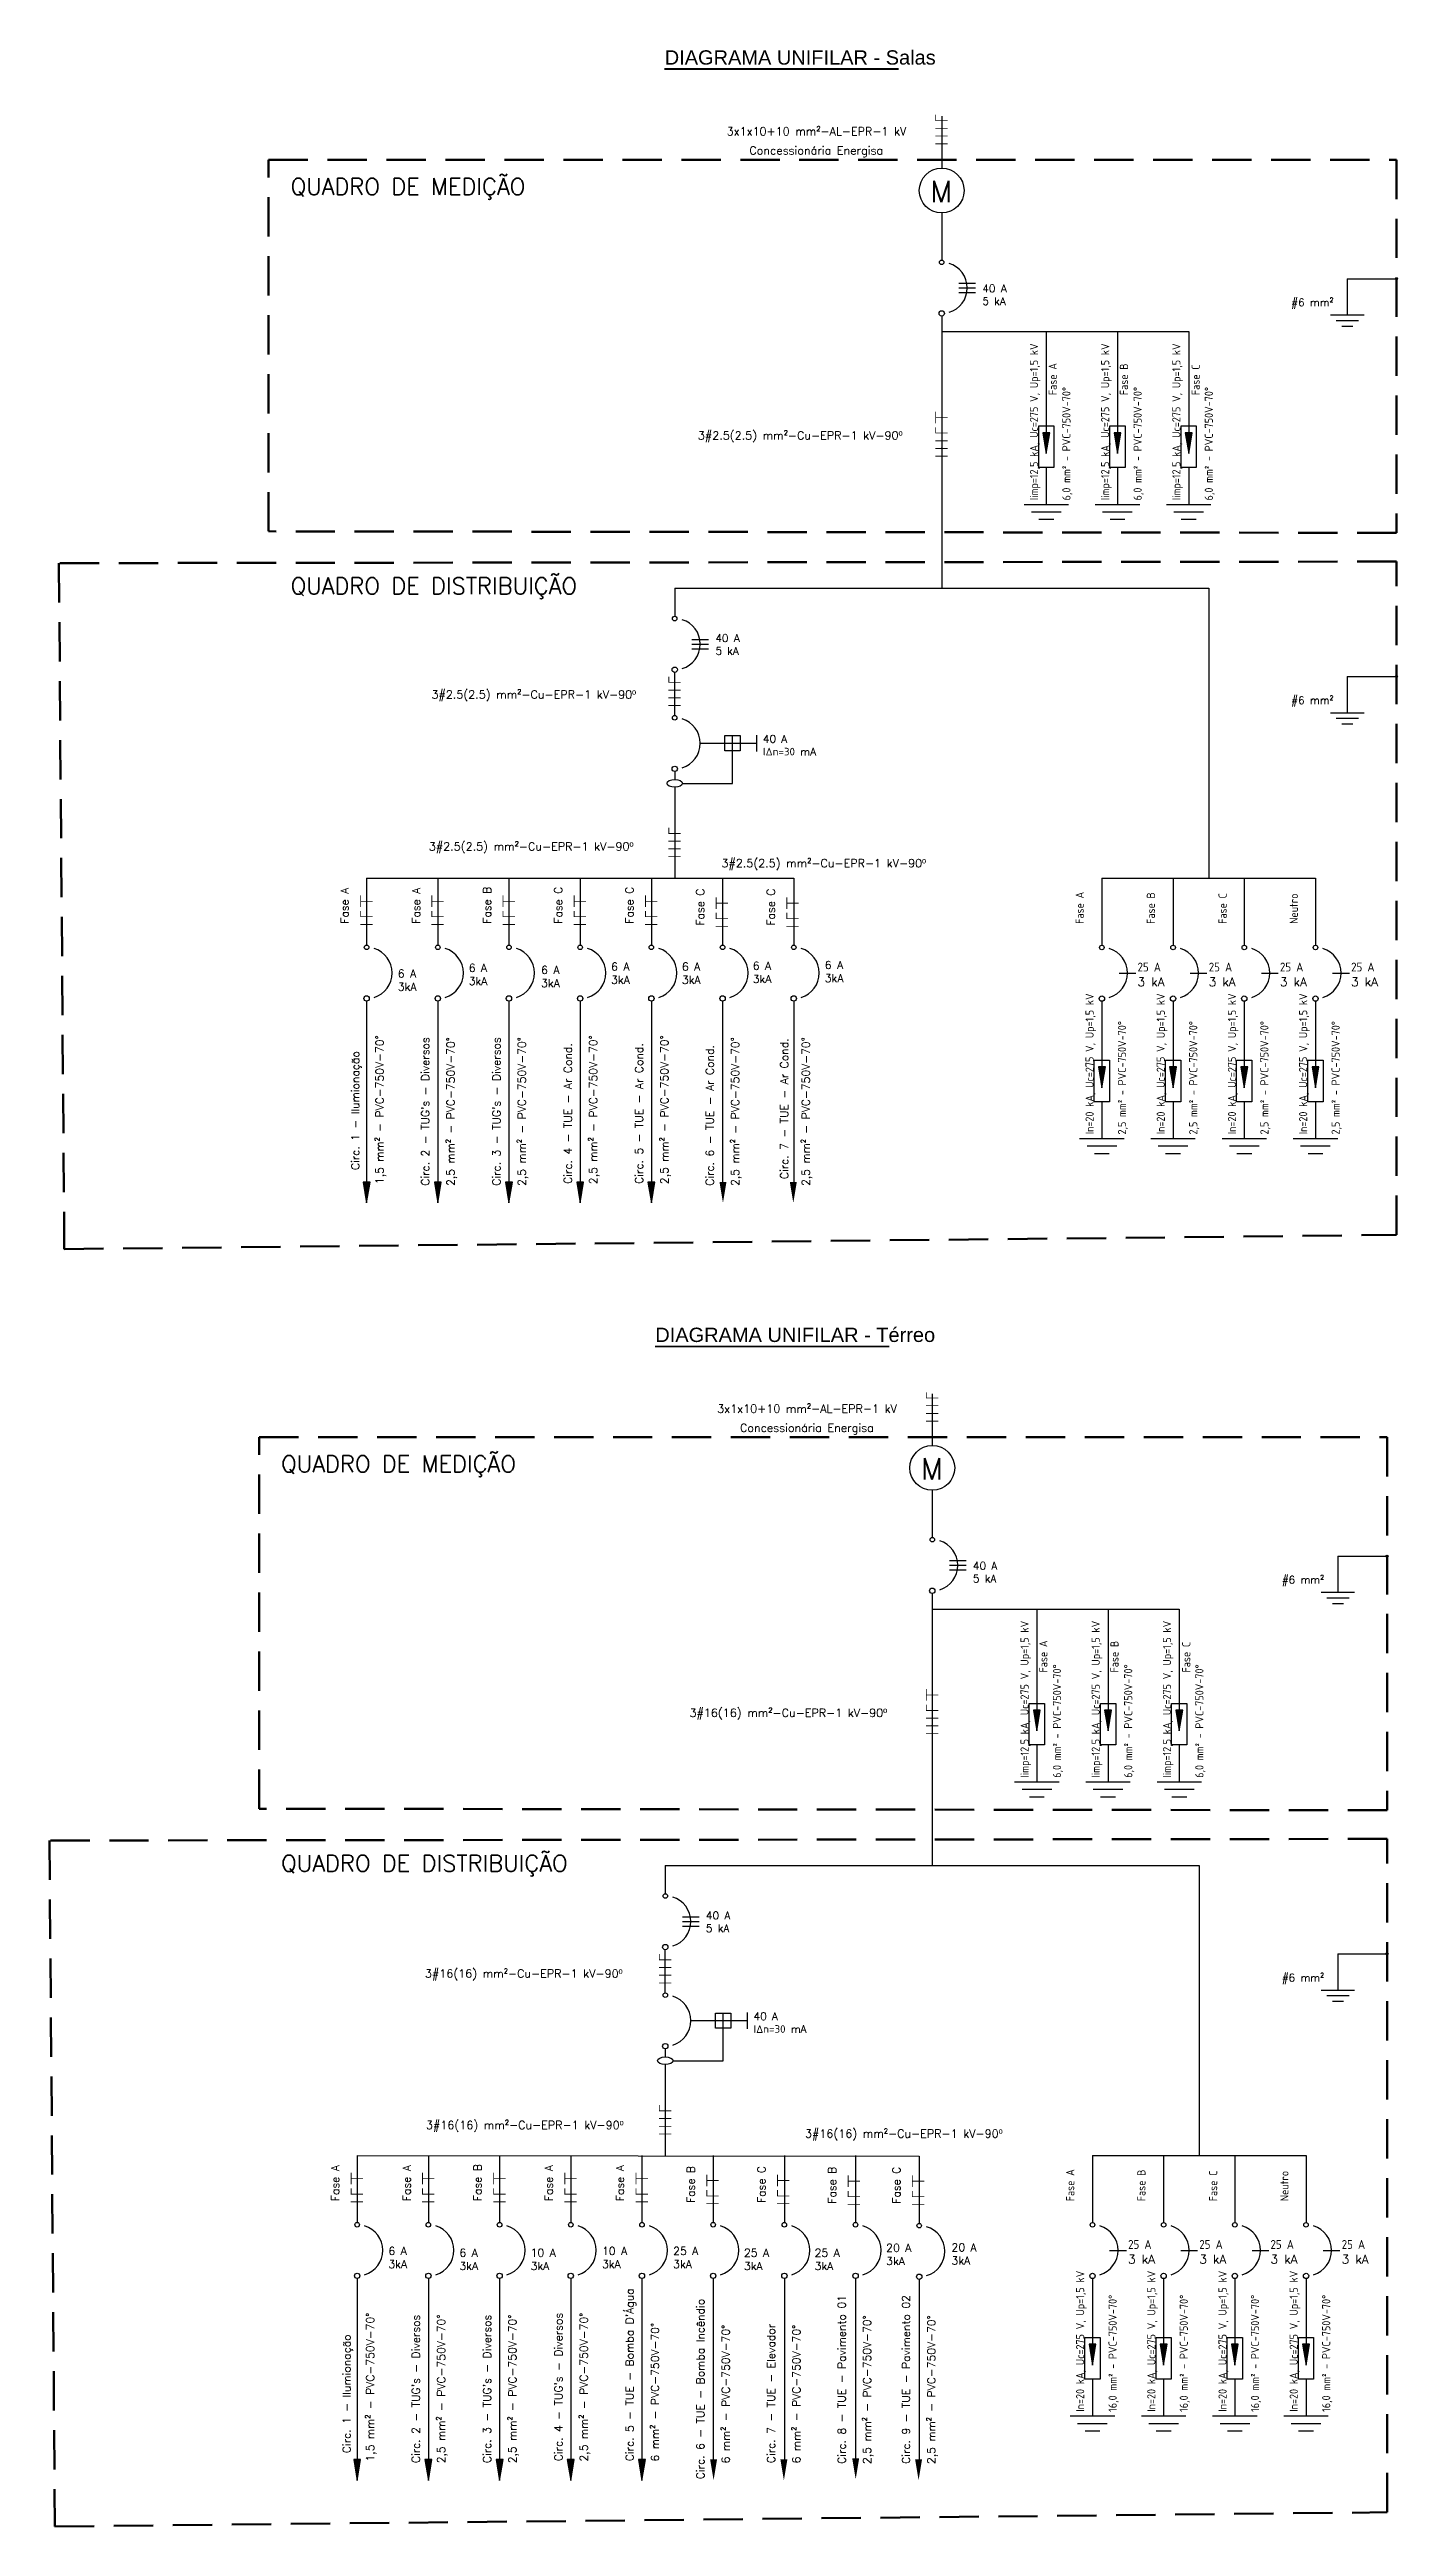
# Model space of a CAD drawing. Header units: millimetres. Extents: x 4360 to 8806, y 1896 to 3880.
# Drawn here: x 4359.7 to 4376.03, y 1925.82 to 1955.82 of the extents above; entities that cross this region are included whole.
import ezdxf
from ezdxf.enums import TextEntityAlignment as Align

# ---------------------------------------------------------------- set-up
doc = ezdxf.new("R2010")
doc.units = ezdxf.units.MM
doc.linetypes.add('HIDDEN2', pattern=[4.7625, 3.175, -1.5875])
doc.layers.add('Diagrama Unifilar', color=7, linetype='Continuous')
doc.layers.add('ELETRODUTO', color=5, linetype='Continuous', lineweight=50)
doc.styles.add('AENGESTYLE', font='isocp.shx', dxfattribs={"height": 125})
doc.styles.add('ANACECILIA', font='swissel.ttf')
doc.styles.add('RomanS', font='romans.shx')
doc.styles.add('ROMMANS', font='ROMANS.shx', dxfattribs={"height": 100})
doc.styles.get("Standard").update_dxf_attribs({"font": 'arial.ttf'})

msp = doc.modelspace()

# ---------------------------------------------------------------- hatches: boundary and pattern name
for points in [[(4371.81732, 1951.17745), (4371.73345, 1951.17745), (4371.77539, 1950.92583)], [(4372.6798, 1951.17745), (4372.59593, 1951.17745), (4372.63786, 1950.92583)], [(4373.54228, 1951.17745), (4373.45841, 1951.17745), (4373.50034, 1950.92583)], [(4372.49088, 1943.49611), (4372.407, 1943.49611), (4372.44894, 1943.2445)], [(4373.35335, 1943.49611), (4373.26948, 1943.49611), (4373.31142, 1943.2445)], [(4374.21583, 1943.49611), (4374.13196, 1943.49611), (4374.1739, 1943.2445)], [(4375.07831, 1943.49611), (4374.99444, 1943.49611), (4375.03637, 1943.2445)], [(4363.58347, 1942.09967), (4363.4996, 1942.09967), (4363.54154, 1941.84805)], [(4364.44595, 1942.09967), (4364.36208, 1942.09967), (4364.40402, 1941.84805)], [(4365.30843, 1942.09967), (4365.22456, 1942.09967), (4365.26649, 1941.84805)], [(4366.17091, 1942.09967), (4366.08703, 1942.09967), (4366.12897, 1941.84805)], [(4367.03338, 1942.09967), (4366.94951, 1942.09967), (4366.99145, 1941.84805)], [(4367.90079, 1942.1016), (4367.81692, 1942.1016), (4367.85885, 1941.84998)], [(4368.75274, 1942.1016), (4368.66886, 1942.1016), (4368.7108, 1941.84998)], [(4371.70323, 1935.70342), (4371.61935, 1935.70342), (4371.66129, 1935.45181)], [(4372.56571, 1935.70342), (4372.48183, 1935.70342), (4372.52377, 1935.45181)], [(4373.42818, 1935.70342), (4373.34431, 1935.70342), (4373.38625, 1935.45181)], [(4372.37678, 1928.02209), (4372.29291, 1928.02209), (4372.33485, 1927.77047)], [(4373.23926, 1928.02209), (4373.15539, 1928.02209), (4373.19732, 1927.77047)], [(4374.10174, 1928.02209), (4374.01786, 1928.02209), (4374.0598, 1927.77047)], [(4374.96421, 1928.02209), (4374.88034, 1928.02209), (4374.92228, 1927.77047)], [(4369.50858, 1926.63957), (4369.42471, 1926.63957), (4369.46665, 1926.38795)], [(4363.46938, 1926.62565), (4363.38551, 1926.62565), (4363.42744, 1926.37403)], [(4364.33186, 1926.62565), (4364.24798, 1926.62565), (4364.28992, 1926.37403)], [(4365.19433, 1926.62565), (4365.11046, 1926.62565), (4365.1524, 1926.37403)], [(4366.05681, 1926.62565), (4365.97294, 1926.62565), (4366.01488, 1926.37403)], [(4366.91929, 1926.62565), (4366.83542, 1926.62565), (4366.87735, 1926.37403)], [(4367.7867, 1926.62758), (4367.70282, 1926.62758), (4367.74476, 1926.37596)], [(4368.63864, 1926.62758), (4368.55477, 1926.62758), (4368.5967, 1926.37596)], [(4370.27053, 1926.62758), (4370.18666, 1926.62758), (4370.2286, 1926.37596)]]:
    msp.add_hatch(color=256).paths.add_polyline_path(points)

# ---------------------------------------------------------------- linework, layer by layer
for p, q in [((4371.77539, 1951.26058), (4371.77539, 1951.26058)), ((4372.63786, 1951.26058), (4372.63786, 1951.26058)), ((4373.50034, 1951.26058), (4373.50034, 1951.26058)), ((4371.81732, 1951.17745), (4371.73345, 1951.17745)), ((4371.73345, 1951.17745), (4371.77539, 1950.92583)), ((4371.77539, 1950.92583), (4371.81732, 1951.17745)), ((4372.6798, 1951.17745), (4372.59593, 1951.17745)), ((4372.59593, 1951.17745), (4372.63786, 1950.92583)), ((4372.63786, 1950.92583), (4372.6798, 1951.17745)), ((4373.54228, 1951.17745), (4373.45841, 1951.17745)), ((4373.45841, 1951.17745), (4373.50034, 1950.92583)), ((4373.50034, 1950.92583), (4373.54228, 1951.17745)), ((4367.27407, 1949.29455), (4373.74266, 1949.29455)), ((4367.58348, 1947.41686), (4368.26905, 1947.41686)), ((4367.97565, 1946.93141), (4367.97565, 1947.50961)), ((4368.26905, 1947.31657), (4368.26905, 1947.51716)), ((4367.36689, 1946.93141), (4367.97565, 1946.93141)), ((4363.54154, 1945.7848), (4363.54154, 1944.97214)), ((4363.54154, 1945.7848), (4368.7164, 1945.7848)), ((4364.40402, 1945.7848), (4364.40402, 1944.97214)), ((4365.26649, 1945.7848), (4365.26649, 1944.97214)), ((4366.12897, 1945.7848), (4366.12897, 1944.97214)), ((4366.99145, 1945.7848), (4366.99145, 1944.97214)), ((4367.85393, 1945.7848), (4367.85393, 1944.97214)), ((4368.7164, 1945.7848), (4368.7164, 1944.97214)), ((4363.54154, 1944.29343), (4363.54154, 1942.09967)), ((4372.49088, 1943.49611), (4372.407, 1943.49611)), ((4372.407, 1943.49611), (4372.44894, 1943.2445)), ((4372.44894, 1943.57925), (4372.44894, 1943.57925)), ((4372.44894, 1943.2445), (4372.49088, 1943.49611)), ((4373.35335, 1943.49611), (4373.26948, 1943.49611)), ((4373.26948, 1943.49611), (4373.31142, 1943.2445)), ((4373.31142, 1943.57925), (4373.31142, 1943.57925)), ((4373.31142, 1943.2445), (4373.35335, 1943.49611)), ((4374.21583, 1943.49611), (4374.13196, 1943.49611)), ((4374.13196, 1943.49611), (4374.1739, 1943.2445)), ((4374.1739, 1943.57925), (4374.1739, 1943.57925)), ((4374.1739, 1943.2445), (4374.21583, 1943.49611)), ((4375.07831, 1943.49611), (4374.99444, 1943.49611)), ((4374.99444, 1943.49611), (4375.03637, 1943.2445)), ((4375.03637, 1943.57925), (4375.03637, 1943.57925)), ((4375.03637, 1943.2445), (4375.07831, 1943.49611)), ((4363.58347, 1942.09967), (4363.4996, 1942.09967)), ((4363.4996, 1942.09967), (4363.54154, 1941.84805)), ((4363.54154, 1941.84805), (4363.58347, 1942.09967)), ((4364.44595, 1942.09967), (4364.36208, 1942.09967)), ((4364.36208, 1942.09967), (4364.40402, 1941.84805)), ((4364.40402, 1941.84805), (4364.44595, 1942.09967)), ((4365.30843, 1942.09967), (4365.22456, 1942.09967)), ((4365.22456, 1942.09967), (4365.26649, 1941.84805)), ((4365.26649, 1941.84805), (4365.30843, 1942.09967)), ((4366.17091, 1942.09967), (4366.08703, 1942.09967)), ((4366.08703, 1942.09967), (4366.12897, 1941.84805)), ((4366.12897, 1941.84805), (4366.17091, 1942.09967)), ((4367.03338, 1942.09967), (4366.94951, 1942.09967)), ((4366.94951, 1942.09967), (4366.99145, 1941.84805)), ((4366.99145, 1941.84805), (4367.03338, 1942.09967)), ((4363.54154, 1941.84805), (4363.54154, 1941.84805)), ((4364.40402, 1941.84805), (4364.40402, 1941.84805)), ((4365.26649, 1941.84805), (4365.26649, 1941.84805)), ((4366.12897, 1941.84805), (4366.12897, 1941.84805)), ((4366.99145, 1941.84805), (4366.99145, 1941.84805)), ((4371.70323, 1935.70342), (4371.61935, 1935.70342)), ((4371.61935, 1935.70342), (4371.66129, 1935.45181)), ((4371.66129, 1935.78656), (4371.66129, 1935.78656)), ((4371.66129, 1935.45181), (4371.70323, 1935.70342)), ((4372.56571, 1935.70342), (4372.48183, 1935.70342)), ((4372.48183, 1935.70342), (4372.52377, 1935.45181)), ((4372.52377, 1935.78656), (4372.52377, 1935.78656)), ((4372.52377, 1935.45181), (4372.56571, 1935.70342)), ((4373.42818, 1935.70342), (4373.34431, 1935.70342)), ((4373.34431, 1935.70342), (4373.38625, 1935.45181)), ((4373.38625, 1935.78656), (4373.38625, 1935.78656)), ((4373.38625, 1935.45181), (4373.42818, 1935.70342)), ((4367.15998, 1933.82053), (4373.62856, 1933.82053)), ((4367.86155, 1931.45738), (4367.86155, 1932.03559)), ((4368.15496, 1931.84255), (4368.15496, 1932.04314)), ((4367.46939, 1931.94284), (4368.15496, 1931.94284)), ((4367.25279, 1931.45738), (4367.86155, 1931.45738)), ((4363.42744, 1930.31077), (4363.42744, 1929.49812)), ((4363.42744, 1930.31077), (4370.23623, 1930.29966)), ((4364.28992, 1930.31077), (4364.28992, 1929.49812)), ((4365.1524, 1930.31077), (4365.1524, 1929.49812)), ((4366.01488, 1930.31077), (4366.01488, 1929.49812)), ((4366.87735, 1930.31077), (4366.87735, 1929.49812)), ((4367.73983, 1930.31077), (4367.73983, 1929.49812)), ((4368.60231, 1930.31077), (4368.60231, 1929.49812)), ((4369.46479, 1930.31077), (4369.46479, 1929.49812)), ((4370.23623, 1930.29966), (4370.23623, 1929.487)), ((4363.42744, 1928.81941), (4363.42744, 1926.62565)), ((4372.37678, 1928.02209), (4372.29291, 1928.02209)), ((4372.29291, 1928.02209), (4372.33485, 1927.77047)), ((4372.33485, 1928.10522), (4372.33485, 1928.10522)), ((4372.33485, 1927.77047), (4372.37678, 1928.02209)), ((4373.23926, 1928.02209), (4373.15539, 1928.02209)), ((4373.15539, 1928.02209), (4373.19732, 1927.77047)), ((4373.19732, 1928.10522), (4373.19732, 1928.10522)), ((4373.19732, 1927.77047), (4373.23926, 1928.02209)), ((4374.10174, 1928.02209), (4374.01786, 1928.02209)), ((4374.01786, 1928.02209), (4374.0598, 1927.77047)), ((4374.0598, 1928.10522), (4374.0598, 1928.10522)), ((4374.0598, 1927.77047), (4374.10174, 1928.02209)), ((4374.96421, 1928.02209), (4374.88034, 1928.02209)), ((4374.88034, 1928.02209), (4374.92228, 1927.77047)), ((4374.92228, 1928.10522), (4374.92228, 1928.10522)), ((4374.92228, 1927.77047), (4374.96421, 1928.02209)), ((4363.46938, 1926.62565), (4363.38551, 1926.62565)), ((4363.38551, 1926.62565), (4363.42744, 1926.37403)), ((4363.42744, 1926.37403), (4363.46938, 1926.62565)), ((4363.42744, 1926.37403), (4363.42744, 1926.37403)), ((4364.33186, 1926.62565), (4364.24798, 1926.62565)), ((4364.24798, 1926.62565), (4364.28992, 1926.37403)), ((4364.28992, 1926.37403), (4364.33186, 1926.62565)), ((4364.28992, 1926.37403), (4364.28992, 1926.37403)), ((4365.19433, 1926.62565), (4365.11046, 1926.62565)), ((4365.11046, 1926.62565), (4365.1524, 1926.37403)), ((4365.1524, 1926.37403), (4365.19433, 1926.62565)), ((4365.1524, 1926.37403), (4365.1524, 1926.37403)), ((4366.05681, 1926.62565), (4365.97294, 1926.62565)), ((4365.97294, 1926.62565), (4366.01488, 1926.37403)), ((4366.01488, 1926.37403), (4366.05681, 1926.62565)), ((4366.01488, 1926.37403), (4366.01488, 1926.37403)), ((4366.91929, 1926.62565), (4366.83542, 1926.62565)), ((4366.83542, 1926.62565), (4366.87735, 1926.37403)), ((4366.87735, 1926.37403), (4366.91929, 1926.62565)), ((4366.87735, 1926.37403), (4366.87735, 1926.37403))]:
    msp.add_line(p, q)
at = {"const_width": 0.02344, "elevation": -15656.55104}
for points in [[(4367.14773, 1955.58344), (4369.98657, 1955.58344)], [(4367.03363, 1940.10942), (4369.87247, 1940.10942)]]:
    msp.add_lwpolyline(points, dxfattribs=at)
for points in [[(4371.68315, 1951.26058), (4371.86762, 1951.26058), (4371.86762, 1950.75641), (4371.68315, 1950.75641)], [(4372.54563, 1951.26058), (4372.7301, 1951.26058), (4372.7301, 1950.75641), (4372.54563, 1950.75641)], [(4373.40811, 1951.26058), (4373.59257, 1951.26058), (4373.59257, 1950.75641), (4373.40811, 1950.75641)], [(4368.06846, 1947.32398), (4367.88284, 1947.32398), (4367.88284, 1947.50961), (4368.06846, 1947.50961)], [(4372.35671, 1943.57925), (4372.54117, 1943.57925), (4372.54117, 1943.07508), (4372.35671, 1943.07508)], [(4373.21919, 1943.57925), (4373.40365, 1943.57925), (4373.40365, 1943.07508), (4373.21919, 1943.07508)], [(4374.08166, 1943.57925), (4374.26613, 1943.57925), (4374.26613, 1943.07508), (4374.08166, 1943.07508)], [(4374.94414, 1943.57925), (4375.12861, 1943.57925), (4375.12861, 1943.07508), (4374.94414, 1943.07508)], [(4371.56906, 1935.78656), (4371.75352, 1935.78656), (4371.75352, 1935.28239), (4371.56906, 1935.28239)], [(4372.43154, 1935.78656), (4372.616, 1935.78656), (4372.616, 1935.28239), (4372.43154, 1935.28239)], [(4373.29401, 1935.78656), (4373.47848, 1935.78656), (4373.47848, 1935.28239), (4373.29401, 1935.28239)], [(4367.95437, 1931.84996), (4367.76874, 1931.84996), (4367.76874, 1932.03559), (4367.95437, 1932.03559)], [(4372.24261, 1928.10522), (4372.42708, 1928.10522), (4372.42708, 1927.60106), (4372.24261, 1927.60106)], [(4373.10509, 1928.10522), (4373.28956, 1928.10522), (4373.28956, 1927.60106), (4373.10509, 1927.60106)], [(4373.96757, 1928.10522), (4374.15203, 1928.10522), (4374.15203, 1927.60106), (4373.96757, 1927.60106)], [(4374.83005, 1928.10522), (4375.01451, 1928.10522), (4375.01451, 1927.60106), (4374.83005, 1927.60106)]]:
    msp.add_lwpolyline(points, close=True)
for centre, radius in [((4376.01731, 1953.04457), 0.01238), ((4376.01731, 1948.22525), 0.01238), ((4363.54154, 1944.94459), 0.02755), ((4364.40402, 1944.94459), 0.02755), ((4365.26649, 1944.94459), 0.02755), ((4366.12897, 1944.94459), 0.02755), ((4366.99145, 1944.94459), 0.02755), ((4367.85393, 1944.94459), 0.02755), ((4368.7164, 1944.94459), 0.02755), ((4363.54154, 1944.32577), 0.03234), ((4364.40402, 1944.32577), 0.03234), ((4365.26649, 1944.32577), 0.03234), ((4366.12897, 1944.32577), 0.03234), ((4366.99145, 1944.32577), 0.03234), ((4367.85393, 1944.32577), 0.03234), ((4368.7164, 1944.32577), 0.03234), ((4375.90321, 1937.57055), 0.01238), ((4375.90321, 1932.75123), 0.01238), ((4363.42744, 1929.47056), 0.02755), ((4364.28992, 1929.47056), 0.02755), ((4365.1524, 1929.47056), 0.02755), ((4366.01488, 1929.47056), 0.02755), ((4366.87735, 1929.47056), 0.02755), ((4367.73983, 1929.47056), 0.02755), ((4368.60231, 1929.47056), 0.02755), ((4369.46479, 1929.47056), 0.02755), ((4370.23623, 1929.45945), 0.02755), ((4363.42744, 1928.85174), 0.03234), ((4364.28992, 1928.85174), 0.03234), ((4365.1524, 1928.85174), 0.03234), ((4366.01488, 1928.85174), 0.03234), ((4366.87735, 1928.85174), 0.03234), ((4367.73983, 1928.85174), 0.03234), ((4368.60231, 1928.85174), 0.03234), ((4369.46479, 1928.85174), 0.03234), ((4370.23623, 1928.84063), 0.03234)]:
    msp.add_circle(centre, radius)
for centre in [(4363.54154, 1944.63518), (4364.40402, 1944.63518), (4365.26649, 1944.63518), (4366.12897, 1944.63518), (4366.99145, 1944.63518), (4367.85393, 1944.63518), (4368.7164, 1944.63518), (4363.42744, 1929.16115), (4364.28992, 1929.16115), (4365.1524, 1929.16115), (4366.01488, 1929.16115), (4366.87735, 1929.16115), (4367.73983, 1929.16115), (4368.60231, 1929.16115), (4369.46479, 1929.16115), (4370.23623, 1929.15004)]:
    msp.add_arc(centre, 0.30941, 286.8836, 73.1164)
for centre in [(4367.27407, 1946.93141), (4367.15998, 1931.45738)]:
    msp.add_ellipse(centre, major_axis=(-0.09281, 0), ratio=0.5)
at = {"layer": 'Diagrama Unifilar'}
for p, q in [((4370.50837, 1955.01211), (4370.50837, 1954.38448)), ((4370.50837, 1953.84123), (4370.50837, 1953.27067)), ((4375.42227, 1953.04457), (4376.01731, 1953.04457)), ((4375.42227, 1953.04457), (4375.42227, 1952.60632)), ((4370.71668, 1952.9893), (4370.91887, 1952.9893)), ((4370.71668, 1952.93371), (4370.91887, 1952.93371)), ((4370.71668, 1952.87812), (4370.91887, 1952.87812)), ((4370.50837, 1952.59196), (4370.50837, 1949.29455)), ((4375.22009, 1952.60632), (4375.62446, 1952.60632)), ((4375.28748, 1952.53893), (4375.55707, 1952.53893)), ((4375.35488, 1952.47153), (4375.48967, 1952.47153)), ((4370.50837, 1952.40327), (4373.50034, 1952.40327)), ((4371.77539, 1952.40327), (4371.77539, 1951.17745)), ((4372.63786, 1952.40327), (4372.63786, 1951.17745)), ((4373.50034, 1952.40327), (4373.50034, 1951.17745)), ((4371.77539, 1950.75641), (4371.77539, 1950.30985)), ((4372.63786, 1950.75641), (4372.63786, 1950.30985)), ((4373.50034, 1950.75641), (4373.50034, 1950.30985)), ((4371.5058, 1950.30985), (4372.04497, 1950.30985)), ((4371.59566, 1950.21999), (4371.95511, 1950.21999)), ((4371.68552, 1950.13013), (4371.86525, 1950.13013)), ((4372.36828, 1950.30985), (4372.90745, 1950.30985)), ((4372.45814, 1950.21999), (4372.81759, 1950.21999)), ((4372.548, 1950.13013), (4372.72773, 1950.13013)), ((4373.23076, 1950.30985), (4373.76993, 1950.30985)), ((4373.32062, 1950.21999), (4373.68006, 1950.21999)), ((4373.41048, 1950.13013), (4373.5902, 1950.13013)), ((4367.27407, 1949.29455), (4367.27407, 1948.95478)), ((4373.74266, 1949.29455), (4373.74266, 1945.78318)), ((4367.48239, 1948.67341), (4367.68458, 1948.67341)), ((4367.48239, 1948.61782), (4367.68458, 1948.61782)), ((4367.48239, 1948.56223), (4367.68458, 1948.56223)), ((4367.27407, 1947.75382), (4367.27407, 1948.28086)), ((4375.42227, 1948.22525), (4376.01731, 1948.22525)), ((4375.42227, 1948.22525), (4375.42227, 1947.787)), ((4375.22009, 1947.787), (4375.62446, 1947.787)), ((4375.28748, 1947.7196), (4375.55707, 1947.7196)), ((4375.35488, 1947.65221), (4375.48967, 1947.65221)), ((4367.27407, 1947.07511), (4367.27407, 1946.97781)), ((4367.27407, 1946.885), (4367.27407, 1945.78318)), ((4372.44894, 1945.78318), (4372.44894, 1944.97052)), ((4372.44894, 1945.78318), (4375.03637, 1945.78318)), ((4373.31142, 1945.78318), (4373.31142, 1944.97052)), ((4374.1739, 1945.78318), (4374.1739, 1944.97052)), ((4375.03637, 1945.78318), (4375.03637, 1944.97052)), ((4372.65726, 1944.63356), (4372.85944, 1944.63356)), ((4373.51973, 1944.63356), (4373.72192, 1944.63356)), ((4374.38221, 1944.63356), (4374.5844, 1944.63356)), ((4375.24469, 1944.63356), (4375.44688, 1944.63356)), ((4364.40402, 1944.29343), (4364.40402, 1942.09967)), ((4365.26649, 1944.29343), (4365.26649, 1942.09967)), ((4366.12897, 1944.29343), (4366.12897, 1942.09967)), ((4366.99145, 1944.29343), (4366.99145, 1942.09967)), ((4367.85393, 1944.29343), (4367.85393, 1942.09967)), ((4368.7164, 1944.29343), (4368.7164, 1942.09967)), ((4372.44894, 1944.29181), (4372.44894, 1943.49611)), ((4373.31142, 1944.29181), (4373.31142, 1943.49611)), ((4374.1739, 1944.29181), (4374.1739, 1943.49611)), ((4375.03637, 1944.29181), (4375.03637, 1943.49611)), ((4372.44894, 1943.07508), (4372.44894, 1942.62852)), ((4373.31142, 1943.07508), (4373.31142, 1942.62852)), ((4374.1739, 1943.07508), (4374.1739, 1942.62852)), ((4375.03637, 1943.07508), (4375.03637, 1942.62852)), ((4372.17936, 1942.62852), (4372.71852, 1942.62852)), ((4372.26922, 1942.53866), (4372.62866, 1942.53866)), ((4373.04183, 1942.62852), (4373.581, 1942.62852)), ((4373.1317, 1942.53866), (4373.49114, 1942.53866)), ((4373.90431, 1942.62852), (4374.44348, 1942.62852)), ((4373.99417, 1942.53866), (4374.35362, 1942.53866)), ((4374.76679, 1942.62852), (4375.30596, 1942.62852)), ((4374.85665, 1942.53866), (4375.2161, 1942.53866)), ((4372.35908, 1942.4488), (4372.5388, 1942.4488)), ((4373.22156, 1942.4488), (4373.40128, 1942.4488)), ((4374.08403, 1942.4488), (4374.26376, 1942.4488)), ((4374.94651, 1942.4488), (4375.12623, 1942.4488)), ((4370.39427, 1939.53809), (4370.39427, 1938.91046)), ((4370.39427, 1938.36721), (4370.39427, 1937.79665)), ((4370.60259, 1937.51528), (4370.80477, 1937.51528)), ((4370.60259, 1937.45969), (4370.80477, 1937.45969)), ((4375.30818, 1937.57055), (4375.90321, 1937.57055)), ((4375.30818, 1937.57055), (4375.30818, 1937.1323)), ((4370.60259, 1937.4041), (4370.80477, 1937.4041)), ((4370.39427, 1937.11794), (4370.39427, 1933.82053)), ((4370.39427, 1936.92925), (4373.38625, 1936.92925)), ((4371.66129, 1936.92925), (4371.66129, 1935.70342)), ((4372.52377, 1936.92925), (4372.52377, 1935.70342)), ((4373.38625, 1936.92925), (4373.38625, 1935.70342)), ((4375.10599, 1937.1323), (4375.51037, 1937.1323)), ((4375.17339, 1937.06491), (4375.44297, 1937.06491)), ((4375.24078, 1936.99751), (4375.37557, 1936.99751)), ((4371.66129, 1935.28239), (4371.66129, 1934.83583)), ((4372.52377, 1935.28239), (4372.52377, 1934.83583)), ((4373.38625, 1935.28239), (4373.38625, 1934.83583)), ((4371.39171, 1934.83583), (4371.93088, 1934.83583)), ((4371.48157, 1934.74597), (4371.84101, 1934.74597)), ((4372.25418, 1934.83583), (4372.79335, 1934.83583)), ((4372.34405, 1934.74597), (4372.70349, 1934.74597)), ((4373.11666, 1934.83583), (4373.65583, 1934.83583)), ((4373.20652, 1934.74597), (4373.56597, 1934.74597)), ((4371.57143, 1934.65611), (4371.75115, 1934.65611)), ((4372.43391, 1934.65611), (4372.61363, 1934.65611)), ((4373.29639, 1934.65611), (4373.47611, 1934.65611)), ((4367.15998, 1933.82053), (4367.15998, 1933.48076)), ((4373.62856, 1933.82053), (4373.62856, 1930.30916)), ((4367.3683, 1933.19939), (4367.57048, 1933.19939)), ((4367.3683, 1933.1438), (4367.57048, 1933.1438)), ((4367.3683, 1933.0882), (4367.57048, 1933.0882)), ((4367.15998, 1932.2798), (4367.15998, 1932.80684)), ((4375.30818, 1932.75123), (4375.90321, 1932.75123)), ((4375.30818, 1932.75123), (4375.30818, 1932.31298)), ((4375.10599, 1932.31298), (4375.51037, 1932.31298)), ((4375.17339, 1932.24558), (4375.44297, 1932.24558)), ((4375.24078, 1932.17818), (4375.37557, 1932.17818)), ((4367.15998, 1931.60109), (4367.15998, 1931.50379)), ((4367.15998, 1931.41098), (4367.15998, 1930.30916)), ((4372.33485, 1930.30916), (4372.33485, 1929.4965)), ((4372.33485, 1930.30916), (4374.92228, 1930.30916)), ((4373.19732, 1930.30916), (4373.19732, 1929.4965)), ((4374.0598, 1930.30916), (4374.0598, 1929.4965)), ((4374.92228, 1930.30916), (4374.92228, 1929.4965)), ((4372.54316, 1929.15954), (4372.74535, 1929.15954)), ((4373.40564, 1929.15954), (4373.60783, 1929.15954)), ((4374.26812, 1929.15954), (4374.4703, 1929.15954)), ((4375.13059, 1929.15954), (4375.33278, 1929.15954)), ((4364.28992, 1928.81941), (4364.28992, 1926.62565)), ((4365.1524, 1928.81941), (4365.1524, 1926.62565)), ((4366.01488, 1928.81941), (4366.01488, 1926.62565)), ((4366.87735, 1928.81941), (4366.87735, 1926.62565)), ((4367.73983, 1928.81941), (4367.73983, 1926.62565)), ((4368.60231, 1928.81941), (4368.60231, 1926.62565)), ((4369.46479, 1928.81941), (4369.46479, 1926.62565)), ((4370.23623, 1928.80829), (4370.23623, 1926.61454)), ((4372.33485, 1928.81779), (4372.33485, 1928.02209)), ((4373.19732, 1928.81779), (4373.19732, 1928.02209)), ((4374.0598, 1928.81779), (4374.0598, 1928.02209)), ((4374.92228, 1928.81779), (4374.92228, 1928.02209)), ((4372.33485, 1927.60106), (4372.33485, 1927.1545)), ((4373.19732, 1927.60106), (4373.19732, 1927.1545)), ((4374.0598, 1927.60106), (4374.0598, 1927.1545)), ((4374.92228, 1927.60106), (4374.92228, 1927.1545)), ((4372.06526, 1927.1545), (4372.60443, 1927.1545)), ((4372.15512, 1927.06464), (4372.51457, 1927.06464)), ((4372.24498, 1926.97478), (4372.42471, 1926.97478)), ((4372.92774, 1927.1545), (4373.46691, 1927.1545)), ((4373.0176, 1927.06464), (4373.37705, 1927.06464)), ((4373.10746, 1926.97478), (4373.28718, 1926.97478)), ((4373.79022, 1927.1545), (4374.32938, 1927.1545)), ((4373.88008, 1927.06464), (4374.23952, 1927.06464)), ((4373.96994, 1926.97478), (4374.14966, 1926.97478)), ((4374.65269, 1927.1545), (4375.19186, 1927.1545)), ((4374.74256, 1927.06464), (4375.102, 1927.06464)), ((4374.83242, 1926.97478), (4375.01214, 1926.97478))]:
    msp.add_line(p, q, dxfattribs=at)
at = {"layer": 'Diagrama Unifilar', "const_width": 0.01002}
for points in [[(4370.43108, 1954.86607), (4370.58052, 1954.86607)], [(4370.43621, 1955.03014), (4370.43621, 1954.9597), (4370.58052, 1954.9597)], [(4370.43108, 1954.77244), (4370.58052, 1954.77244)], [(4370.43108, 1954.67881), (4370.58052, 1954.67881)], [(4370.43621, 1951.43252), (4370.43621, 1951.29164)], [(4370.43621, 1951.36208), (4370.58052, 1951.36208)], [(4370.43621, 1951.24547), (4370.43621, 1951.17503), (4370.58052, 1951.17503)], [(4370.43108, 1951.0814), (4370.58052, 1951.0814)], [(4370.43108, 1950.98776), (4370.58052, 1950.98776)], [(4370.43108, 1950.89413), (4370.58052, 1950.89413)], [(4367.19679, 1948.06087), (4367.34623, 1948.06087)], [(4367.19679, 1947.96724), (4367.34623, 1947.96724)], [(4367.20192, 1948.22495), (4367.20192, 1948.15451), (4367.34623, 1948.15451)], [(4367.19679, 1947.87361), (4367.34623, 1947.87361)], [(4367.19679, 1946.23109), (4367.34623, 1946.23109)], [(4367.19679, 1946.13745), (4367.34623, 1946.13745)], [(4367.20192, 1946.39516), (4367.20192, 1946.32472), (4367.34623, 1946.32472)], [(4367.19679, 1946.04382), (4367.34623, 1946.04382)], [(4363.46938, 1945.57343), (4363.46938, 1945.43255)], [(4364.33186, 1945.57343), (4364.33186, 1945.43255)], [(4365.19434, 1945.57343), (4365.19434, 1945.43255)], [(4366.05681, 1945.57343), (4366.05681, 1945.43255)], [(4366.91929, 1945.57343), (4366.91929, 1945.43255)], [(4367.77639, 1945.55075), (4367.77639, 1945.40987)], [(4368.63244, 1945.55075), (4368.63244, 1945.40987)], [(4363.46938, 1945.50299), (4363.6137, 1945.50299)], [(4363.46938, 1945.38638), (4363.46938, 1945.31595), (4363.61369, 1945.31595)], [(4364.33186, 1945.50299), (4364.47617, 1945.50299)], [(4364.33186, 1945.38638), (4364.33186, 1945.31595), (4364.47617, 1945.31595)], [(4365.19434, 1945.50299), (4365.33865, 1945.50299)], [(4365.19434, 1945.38638), (4365.19434, 1945.31595), (4365.33865, 1945.31595)], [(4366.05681, 1945.50299), (4366.20113, 1945.50299)], [(4366.05681, 1945.38638), (4366.05681, 1945.31595), (4366.20113, 1945.31595)], [(4366.91929, 1945.50299), (4367.06361, 1945.50299)], [(4366.91929, 1945.38638), (4366.91929, 1945.31595), (4367.06361, 1945.31595)], [(4367.77639, 1945.48031), (4367.9207, 1945.48031)], [(4367.77639, 1945.3637), (4367.77639, 1945.29326), (4367.9207, 1945.29326)], [(4368.63244, 1945.48031), (4368.77676, 1945.48031)], [(4368.63244, 1945.3637), (4368.63244, 1945.29326), (4368.77675, 1945.29326)], [(4363.46426, 1945.22231), (4363.61369, 1945.22231)], [(4364.32673, 1945.22231), (4364.47617, 1945.22231)], [(4365.18921, 1945.22231), (4365.33865, 1945.22231)], [(4366.05169, 1945.22231), (4366.20113, 1945.22231)], [(4366.91417, 1945.22231), (4367.06361, 1945.22231)], [(4367.77127, 1945.19963), (4367.9207, 1945.19963)], [(4368.62732, 1945.19963), (4368.77675, 1945.19963)], [(4370.32211, 1939.55612), (4370.32211, 1939.48568), (4370.46643, 1939.48568)], [(4370.31699, 1939.39205), (4370.46643, 1939.39205)], [(4370.31699, 1939.29842), (4370.46643, 1939.29842)], [(4370.31699, 1939.20478), (4370.46643, 1939.20478)], [(4370.32211, 1935.95849), (4370.32211, 1935.81762)], [(4370.32211, 1935.88806), (4370.46643, 1935.88806)], [(4370.32211, 1935.77145), (4370.32211, 1935.70101), (4370.46643, 1935.70101)], [(4370.31699, 1935.60737), (4370.46643, 1935.60737)], [(4370.31699, 1935.51374), (4370.46643, 1935.51374)], [(4370.31699, 1935.42011), (4370.46643, 1935.42011)], [(4367.08782, 1932.75092), (4367.08782, 1932.68049), (4367.23214, 1932.68049)], [(4367.0827, 1932.58685), (4367.23214, 1932.58685)], [(4367.0827, 1932.49322), (4367.23214, 1932.49322)], [(4367.0827, 1932.39959), (4367.23214, 1932.39959)], [(4367.08782, 1930.92114), (4367.08782, 1930.8507), (4367.23214, 1930.8507)], [(4367.0827, 1930.75707), (4367.23214, 1930.75707)], [(4367.0827, 1930.66343), (4367.23214, 1930.66343)], [(4367.0827, 1930.5698), (4367.23214, 1930.5698)], [(4363.35529, 1930.09941), (4363.35529, 1929.95853)], [(4363.35529, 1930.02897), (4363.4996, 1930.02897)], [(4364.21776, 1930.09941), (4364.21776, 1929.95853)], [(4364.21776, 1930.02897), (4364.36208, 1930.02897)], [(4365.08024, 1930.09941), (4365.08024, 1929.95853)], [(4365.08024, 1930.02897), (4365.22456, 1930.02897)], [(4365.94272, 1930.09941), (4365.94272, 1929.95853)], [(4365.94272, 1930.02897), (4366.08703, 1930.02897)], [(4366.8052, 1930.09941), (4366.8052, 1929.95853)], [(4366.8052, 1930.02897), (4366.94951, 1930.02897)], [(4367.6623, 1930.07673), (4367.6623, 1929.93585)], [(4367.6623, 1930.00629), (4367.80661, 1930.00629)], [(4368.51835, 1930.07673), (4368.51835, 1929.93585)], [(4368.51835, 1930.00629), (4368.66266, 1930.00629)], [(4369.3744, 1930.06818), (4369.3744, 1929.9273)], [(4369.3744, 1929.99774), (4369.51872, 1929.99774)], [(4370.15341, 1930.06818), (4370.15341, 1929.9273)], [(4370.15341, 1929.99774), (4370.29772, 1929.99774)], [(4363.35016, 1929.74829), (4363.4996, 1929.74829)], [(4363.35529, 1929.91236), (4363.35529, 1929.84192), (4363.4996, 1929.84192)], [(4364.21264, 1929.74829), (4364.36208, 1929.74829)], [(4364.21776, 1929.91236), (4364.21776, 1929.84192), (4364.36208, 1929.84192)], [(4365.07512, 1929.74829), (4365.22456, 1929.74829)], [(4365.08024, 1929.91236), (4365.08024, 1929.84192), (4365.22456, 1929.84192)], [(4365.93759, 1929.74829), (4366.08703, 1929.74829)], [(4365.94272, 1929.91236), (4365.94272, 1929.84192), (4366.08703, 1929.84192)], [(4366.80007, 1929.74829), (4366.94951, 1929.74829)], [(4366.8052, 1929.91236), (4366.8052, 1929.84192), (4366.94951, 1929.84192)], [(4367.65717, 1929.72561), (4367.80661, 1929.72561)], [(4367.66229, 1929.88968), (4367.66229, 1929.81924), (4367.80661, 1929.81924)], [(4368.51322, 1929.72561), (4368.66266, 1929.72561)], [(4368.51834, 1929.88968), (4368.51834, 1929.81924), (4368.66266, 1929.81924)], [(4369.36928, 1929.71705), (4369.51872, 1929.71705)], [(4369.3744, 1929.88113), (4369.3744, 1929.81069), (4369.51872, 1929.81069)], [(4370.14828, 1929.71705), (4370.29772, 1929.71705)], [(4370.15341, 1929.88113), (4370.15341, 1929.81069), (4370.29772, 1929.81069)]]:
    msp.add_lwpolyline(points, dxfattribs=at)
at = {"layer": 'Diagrama Unifilar'}
for centre, radius in [((4370.50837, 1954.11286), 0.27162), ((4370.50837, 1953.24312), 0.02755), ((4370.50837, 1952.6243), 0.03234), ((4367.27407, 1948.92723), 0.02755), ((4367.27407, 1948.30841), 0.03234), ((4367.27407, 1947.72627), 0.02755), ((4367.27407, 1947.72627), 0.02755), ((4367.27407, 1947.10745), 0.03234), ((4372.44894, 1944.94297), 0.02755), ((4373.31142, 1944.94297), 0.02755), ((4374.1739, 1944.94297), 0.02755), ((4375.03637, 1944.94297), 0.02755), ((4372.44894, 1944.32415), 0.03234), ((4373.31142, 1944.32415), 0.03234), ((4374.1739, 1944.32415), 0.03234), ((4375.03637, 1944.32415), 0.03234), ((4370.39427, 1938.63884), 0.27162), ((4370.39427, 1937.7691), 0.02755), ((4370.39427, 1937.15028), 0.03234), ((4367.15998, 1933.45321), 0.02755), ((4367.15998, 1932.83439), 0.03234), ((4367.15998, 1932.25225), 0.02755), ((4367.15998, 1932.25225), 0.02755), ((4367.15998, 1931.63343), 0.03234), ((4372.33485, 1929.46895), 0.02755), ((4373.19732, 1929.46895), 0.02755), ((4374.0598, 1929.46895), 0.02755), ((4374.92228, 1929.46895), 0.02755), ((4372.33485, 1928.85013), 0.03234), ((4373.19732, 1928.85013), 0.03234), ((4374.0598, 1928.85013), 0.03234), ((4374.92228, 1928.85013), 0.03234)]:
    msp.add_circle(centre, radius, dxfattribs=at)
for centre in [(4370.50837, 1952.93371), (4367.27407, 1948.61782), (4367.27407, 1947.41686), (4372.44894, 1944.63356), (4373.31142, 1944.63356), (4374.1739, 1944.63356), (4375.03637, 1944.63356), (4370.39427, 1937.45969), (4367.15998, 1933.1438), (4367.15998, 1931.94284), (4372.33485, 1929.15954), (4373.19732, 1929.15954), (4374.0598, 1929.15954), (4374.92228, 1929.15954)]:
    msp.add_arc(centre, 0.30941, 286.8836, 73.1164, dxfattribs=at)
for p in [(4370.50837, 1950.99203), (4370.39427, 1935.51801)]:
    msp.add_point(p, dxfattribs=at)
at = {"layer": 'ELETRODUTO', "linetype": 'HIDDEN2', "ltscale": 0.15}
for points in [[(4376.01731, 1949.96563), (4362.35434, 1949.98441), (4362.35434, 1954.48629), (4376.01731, 1954.48629)], [(4376.01731, 1949.61828), (4359.81456, 1949.59927), (4359.87929, 1941.2896), (4376.01731, 1941.4611)], [(4375.90321, 1934.4916), (4362.24025, 1934.51038), (4362.24025, 1939.01227), (4375.90321, 1939.01227)], [(4375.90321, 1934.14426), (4359.70046, 1934.12525), (4359.76519, 1925.81558), (4375.90321, 1925.98708)]]:
    msp.add_lwpolyline(points, close=True, dxfattribs=at)

# ---------------------------------------------------------------- texts
at = {"style": 'ANACECILIA'}
for s, p in [('DIAGRAMA UNIFILAR - Salas', (4367.15312, 1955.63822, -15656.55104)), ('DIAGRAMA UNIFILAR - Térreo', (4367.03902, 1940.1642, -15656.55104))]:
    msp.add_text(s, height=0.1733333, dxfattribs=at).set_placement(p)
at = {"char_height": 0.096, "width": 0.5610447, "attachment_point": 1, "style": 'ROMMANS'}
for s, insert in [('6 A\\P3kA', (4363.91986, 1944.67514)), ('6 A\\P3kA', (4364.77826, 1944.74431)), ('6 A\\P3kA', (4365.65605, 1944.71925)), ('6 A\\P3kA', (4366.50374, 1944.75935)), ('6 A\\P3kA', (4367.36147, 1944.75935)), ('6 A\\P3kA', (4368.21919, 1944.76937)), ('6 A\\P3kA', (4369.09196, 1944.7794)), ('6 A\\P3kA', (4363.80577, 1929.20112)), ('6 A\\P3kA', (4364.6658, 1929.17899)), ('10 A\\P3kA', (4365.52828, 1929.17899)), ('10 A\\P3kA', (4366.3932, 1929.20112)), ('25 A\\P3kA', (4367.25568, 1929.20112)), ('25 A\\P3kA', (4368.11277, 1929.17843)), ('25 A\\P3kA', (4368.96882, 1929.17843)), ('20 A\\P3kA', (4369.83622, 1929.2392)), ('20 A\\P3kA', (4370.62762, 1929.24434))]:
    msp.add_mtext(s, dxfattribs=dict(at, insert=insert))
at = {"layer": 'Diagrama Unifilar', "style": 'ROMMANS'}
for s, p in [('3x1x10+10 mm²-AL-EPR-1 kV', (4367.90346, 1954.7806)), ('Concessionária Energisa', (4368.1785, 1954.54887)), ('3#2.5(2.5) mm²-Cu-EPR-1 kV-90º', (4367.5551, 1951.09655)), ('3#2.5(2.5) mm²-Cu-EPR-1 kV-90º', (4364.32706, 1947.95804)), ('3#2.5(2.5) mm²-Cu-EPR-1 kV-90º', (4364.29569, 1946.11779)), ('3#2.5(2.5) mm²-Cu-EPR-1 kV-90º', (4367.83978, 1945.91442)), ('3x1x10+10 mm²-AL-EPR-1 kV', (4367.78936, 1939.30658)), ('Concessionária Energisa', (4368.0644, 1939.07485)), ('3#16(16) mm²-Cu-EPR-1 kV-90º', (4367.45356, 1935.62253)), ('3#16(16) mm²-Cu-EPR-1 kV-90º', (4364.24825, 1932.46383)), ('3#16(16) mm²-Cu-EPR-1 kV-90º', (4364.26118, 1930.62857)), ('3#16(16) mm²-Cu-EPR-1 kV-90º', (4368.85243, 1930.52518))]:
    msp.add_text(s, height=0.099, dxfattribs=at).set_placement(p)
at = {"layer": 'Diagrama Unifilar'}
for s, height, style, p in [('Iimp=12,5 kA, Uc=275 V, Up=1,5 kV', 0.099, 'AENGESTYLE', (4371.62619, 1950.3616)), ('Iimp=12,5 kA, Uc=275 V, Up=1,5 kV', 0.099, 'AENGESTYLE', (4372.48867, 1950.3616)), ('Iimp=12,5 kA, Uc=275 V, Up=1,5 kV', 0.099, 'AENGESTYLE', (4373.35115, 1950.3616)), ('Fase A', 0.099, 'AENGESTYLE', (4371.85322, 1951.63405)), ('Fase B', 0.099, 'AENGESTYLE', (4372.7157, 1951.63405)), ('Fase C', 0.099, 'AENGESTYLE', (4373.585, 1951.63405)), ('6,0 mm² - PVC-750V-70°', 0.099, 'AENGESTYLE', (4372.01941, 1950.35853)), ('6,0 mm² - PVC-750V-70°', 0.099, 'AENGESTYLE', (4372.88189, 1950.35853)), ('6,0 mm² - PVC-750V-70°', 0.099, 'AENGESTYLE', (4373.74437, 1950.35853)), ('Fase A', 0.096, 'ROMMANS', (4363.27555, 1945.23047)), ('Fase A', 0.096, 'ROMMANS', (4364.14148, 1945.23047)), ('Fase B', 0.096, 'ROMMANS', (4365.0005, 1945.23047)), ('Fase C', 0.096, 'ROMMANS', (4365.86298, 1945.23047)), ('Fase C', 0.096, 'ROMMANS', (4366.72546, 1945.23047)), ('Fase C', 0.096, 'ROMMANS', (4367.58255, 1945.20779)), ('Fase C', 0.096, 'ROMMANS', (4368.4386, 1945.20779)), ('Fase A', 0.099, 'AENGESTYLE', (4372.17958, 1945.22886)), ('Fase B', 0.099, 'AENGESTYLE', (4373.04206, 1945.22886)), ('Fase C', 0.099, 'AENGESTYLE', (4373.91136, 1945.22886)), ('Neutro', 0.099, 'AENGESTYLE', (4374.77384, 1945.22886)), ('In=20 kA, Uc=275 V, Up=1,5 kV', 0.099, 'AENGESTYLE', (4372.29975, 1942.68027)), ('In=20 kA, Uc=275 V, Up=1,5 kV', 0.099, 'AENGESTYLE', (4373.16223, 1942.68027)), ('In=20 kA, Uc=275 V, Up=1,5 kV', 0.099, 'AENGESTYLE', (4374.0247, 1942.68027)), ('In=20 kA, Uc=275 V, Up=1,5 kV', 0.099, 'AENGESTYLE', (4374.88718, 1942.68027)), ('2,5 mm² - PVC-750V-70°', 0.099, 'AENGESTYLE', (4372.69296, 1942.6772)), ('2,5 mm² - PVC-750V-70°', 0.099, 'AENGESTYLE', (4373.55544, 1942.6772)), ('2,5 mm² - PVC-750V-70°', 0.099, 'AENGESTYLE', (4374.41792, 1942.6772)), ('2,5 mm² - PVC-750V-70°', 0.099, 'AENGESTYLE', (4375.2804, 1942.6772)), ('1,5 mm² - PVC-750V-70°', 0.096, 'ROMMANS', (4363.69925, 1942.07645)), ("Circ. 2 - TUG's - Diversos", 0.096, 'ROMMANS', (4364.25238, 1942.05739)), ('2,5 mm² - PVC-750V-70°', 0.096, 'ROMMANS', (4364.55929, 1942.05432)), ("Circ. 3 - TUG's - Diversos", 0.096, 'ROMMANS', (4365.11486, 1942.05739)), ('2,5 mm² - PVC-750V-70°', 0.096, 'ROMMANS', (4365.42176, 1942.05432)), ('Circ. 4 - TUE - Ar Cond.', 0.096, 'ROMMANS', (4365.97978, 1942.07952)), ('2,5 mm² - PVC-750V-70°', 0.096, 'ROMMANS', (4366.28668, 1942.07645)), ('Circ. 5 - TUE - Ar Cond.', 0.096, 'ROMMANS', (4366.84226, 1942.07952)), ('2,5 mm² - PVC-750V-70°', 0.096, 'ROMMANS', (4367.14916, 1942.07645)), ('Circ. 6 - TUE - Ar Cond.', 0.096, 'ROMMANS', (4367.69935, 1942.05684)), ('2,5 mm² - PVC-750V-70°', 0.096, 'ROMMANS', (4368.00626, 1942.05377)), ('Circ. 7 - TUE - Ar Cond.', 0.096, 'ROMMANS', (4368.60155, 1942.13738)), ('2,5 mm² - PVC-750V-70°', 0.096, 'ROMMANS', (4368.86231, 1942.05377)), ('Circ. 1 - Ilumionação', 0.096, 'ROMMANS', (4363.40479, 1942.24718)), ('Iimp=12,5 kA, Uc=275 V, Up=1,5 kV', 0.099, 'AENGESTYLE', (4371.5121, 1934.88758)), ('Fase A', 0.099, 'AENGESTYLE', (4371.73913, 1936.16003)), ('Iimp=12,5 kA, Uc=275 V, Up=1,5 kV', 0.099, 'AENGESTYLE', (4372.37458, 1934.88758)), ('Fase B', 0.099, 'AENGESTYLE', (4372.60161, 1936.16003)), ('Iimp=12,5 kA, Uc=275 V, Up=1,5 kV', 0.099, 'AENGESTYLE', (4373.23705, 1934.88758)), ('6,0 mm² - PVC-750V-70°', 0.099, 'AENGESTYLE', (4371.90532, 1934.88451)), ('6,0 mm² - PVC-750V-70°', 0.099, 'AENGESTYLE', (4372.76779, 1934.88451)), ('Fase C', 0.099, 'AENGESTYLE', (4373.47091, 1936.16003)), ('6,0 mm² - PVC-750V-70°', 0.099, 'AENGESTYLE', (4373.63027, 1934.88451)), ('Fase A', 0.096, 'ROMMANS', (4363.16145, 1929.75645)), ('Fase A', 0.096, 'ROMMANS', (4364.02739, 1929.75645)), ('Fase B', 0.096, 'ROMMANS', (4364.88641, 1929.75645)), ('Fase A', 0.096, 'ROMMANS', (4365.74888, 1929.75645)), ('Fase A', 0.096, 'ROMMANS', (4366.61136, 1929.75645)), ('Fase B', 0.096, 'ROMMANS', (4367.46846, 1929.73377)), ('Fase C', 0.096, 'ROMMANS', (4368.32451, 1929.73377)), ('Fase B', 0.096, 'ROMMANS', (4369.18057, 1929.72522)), ('Fase C', 0.096, 'ROMMANS', (4369.95957, 1929.72522)), ('Fase A', 0.099, 'AENGESTYLE', (4372.06549, 1929.75483)), ('Fase B', 0.099, 'AENGESTYLE', (4372.92797, 1929.75483)), ('Fase C', 0.099, 'AENGESTYLE', (4373.79727, 1929.75483)), ('Neutro', 0.099, 'AENGESTYLE', (4374.65975, 1929.75483)), ('In=20 kA, Uc=275 V, Up=1,5 kV', 0.099, 'AENGESTYLE', (4372.18565, 1927.20625)), ('In=20 kA, Uc=275 V, Up=1,5 kV', 0.099, 'AENGESTYLE', (4373.04813, 1927.20625)), ('In=20 kA, Uc=275 V, Up=1,5 kV', 0.099, 'AENGESTYLE', (4373.91061, 1927.20625)), ('In=20 kA, Uc=275 V, Up=1,5 kV', 0.099, 'AENGESTYLE', (4374.77309, 1927.20625)), ("Circ. 5 - TUE - Bomba D'Água", 0.096, 'ROMMANS', (4366.72816, 1926.6055)), ('Circ. 6 - TUE - Bomba Incêndio', 0.096, 'ROMMANS', (4367.58526, 1926.38785)), ('Circ. 8 - TUE - Pavimento 01', 0.096, 'ROMMANS', (4369.29737, 1926.57427)), ('Circ. 9 - TUE - Pavimento 02', 0.096, 'ROMMANS', (4370.07637, 1926.57427)), ('16,0 mm² - PVC-750V-70°', 0.099, 'AENGESTYLE', (4372.57887, 1927.20317)), ('16,0 mm² - PVC-750V-70°', 0.099, 'AENGESTYLE', (4373.44135, 1927.20317)), ('16,0 mm² - PVC-750V-70°', 0.099, 'AENGESTYLE', (4374.30382, 1927.20317)), ('16,0 mm² - PVC-750V-70°', 0.099, 'AENGESTYLE', (4375.1663, 1927.20317)), ('1,5 mm² - PVC-750V-70°', 0.096, 'ROMMANS', (4363.58516, 1926.60243)), ("Circ. 2 - TUG's - Diversos", 0.096, 'ROMMANS', (4364.13828, 1926.58337)), ('2,5 mm² - PVC-750V-70°', 0.096, 'ROMMANS', (4364.44519, 1926.5803)), ("Circ. 3 - TUG's - Diversos", 0.096, 'ROMMANS', (4365.00076, 1926.58337)), ('2,5 mm² - PVC-750V-70°', 0.096, 'ROMMANS', (4365.30767, 1926.5803)), ("Circ. 4 - TUG's - Diversos", 0.096, 'ROMMANS', (4365.86568, 1926.6055)), ('2,5 mm² - PVC-750V-70°', 0.096, 'ROMMANS', (4366.17259, 1926.60243)), ('6 mm² - PVC-750V-70°', 0.096, 'ROMMANS', (4367.03507, 1926.60243)), ('6 mm² - PVC-750V-70°', 0.096, 'ROMMANS', (4367.89217, 1926.57975)), ('Circ. 7 - TUE - Elevador', 0.096, 'ROMMANS', (4368.44131, 1926.58282)), ('6 mm² - PVC-750V-70°', 0.096, 'ROMMANS', (4368.74822, 1926.57975)), ('2,5 mm² - PVC-750V-70°', 0.096, 'ROMMANS', (4369.60427, 1926.57119)), ('2,5 mm² - PVC-750V-70°', 0.096, 'ROMMANS', (4370.38328, 1926.57119)), ('Circ. 1 - Ilumionação', 0.096, 'ROMMANS', (4363.30024, 1926.70309))]:
    msp.add_text(s, height=height, rotation=90, dxfattribs=dict(at, style=style)).set_placement(p, align=Align.MIDDLE_LEFT)
for s, insert, char_height, width, attachment_point, style in [('QUADRO DE MEDIÇÃO', (4362.62072, 1954.26146), 0.200475, 3.9852329, 1, 'RomanS'), ('40 A\\P5 kA', (4371.00143, 1952.97367), 0.092813, 0.7978426, 1, 'ROMMANS'), ('#6 mm²', (4374.99867, 1952.74183), 0.092813, 1.349817, 5, 'ROMMANS'), ('QUADRO DE DISTRIBUIÇÃO', (4362.62072, 1949.42335), 0.200475, 3.9852329, 1, 'RomanS'), ('40 A\\P5 kA', (4367.76714, 1948.73741), 0.092813, 0.7978426, 1, 'ROMMANS'), ('#6 mm²', (4374.99867, 1947.9225), 0.092813, 1.349817, 5, 'ROMMANS'), ('40 A\\PIΔn=30 mA', (4368.34282, 1947.51673), 0.092813, 0.9948716, 1, 'ROMMANS'), ('25 A\\P{\\Fromans|c0;3 kA}', (4372.88052, 1944.75963), 0.107377, 0.5610447, 1, 'AENGESTYLE'), ('25 A\\P{\\Fromans|c0;3 kA}', (4373.743, 1944.75963), 0.107377, 0.5610447, 1, 'AENGESTYLE'), ('25 A\\P{\\Fromans|c0;3 kA}', (4374.60548, 1944.75963), 0.107377, 0.5610447, 1, 'AENGESTYLE'), ('25 A\\P{\\Fromans|c0;3 kA}', (4375.46796, 1944.75963), 0.107377, 0.5610447, 1, 'AENGESTYLE'), ('QUADRO DE MEDIÇÃO', (4362.50663, 1938.78744), 0.200475, 3.9852329, 1, 'RomanS'), ('40 A\\P5 kA', (4370.88733, 1937.49965), 0.092813, 0.7978426, 1, 'ROMMANS'), ('#6 mm²', (4374.88457, 1937.26781), 0.092813, 1.349817, 5, 'ROMMANS'), ('QUADRO DE DISTRIBUIÇÃO', (4362.50663, 1933.94933), 0.200475, 3.9852329, 1, 'RomanS'), ('40 A\\P5 kA', (4367.65304, 1933.26339), 0.092813, 0.7978426, 1, 'ROMMANS'), ('#6 mm²', (4374.88457, 1932.44848), 0.092813, 1.349817, 5, 'ROMMANS'), ('40 A\\PIΔn=30 mA', (4368.22872, 1932.04271), 0.092813, 0.9948716, 1, 'ROMMANS'), ('25 A\\P{\\Fromans|c0;3 kA}', (4372.76643, 1929.28561), 0.107377, 0.5610447, 1, 'AENGESTYLE'), ('25 A\\P{\\Fromans|c0;3 kA}', (4373.62891, 1929.28561), 0.107377, 0.5610447, 1, 'AENGESTYLE'), ('25 A\\P{\\Fromans|c0;3 kA}', (4374.49138, 1929.28561), 0.107377, 0.5610447, 1, 'AENGESTYLE'), ('25 A\\P{\\Fromans|c0;3 kA}', (4375.35386, 1929.28561), 0.107377, 0.5610447, 1, 'AENGESTYLE')]:
    msp.add_mtext(s, dxfattribs=dict(at, insert=insert, char_height=char_height, width=width, attachment_point=attachment_point, style=style))
at = {"layer": 'Diagrama Unifilar', "char_height": 0.2588007, "width": 0.3882388, "attachment_point": 2}
for insert in [(4370.50145, 1954.23168), (4370.38736, 1938.75766)]:
    msp.add_mtext('{\\Fromans|c0;M}', dxfattribs=dict(at, insert=insert))

doc.saveas('drawing.dxf')
